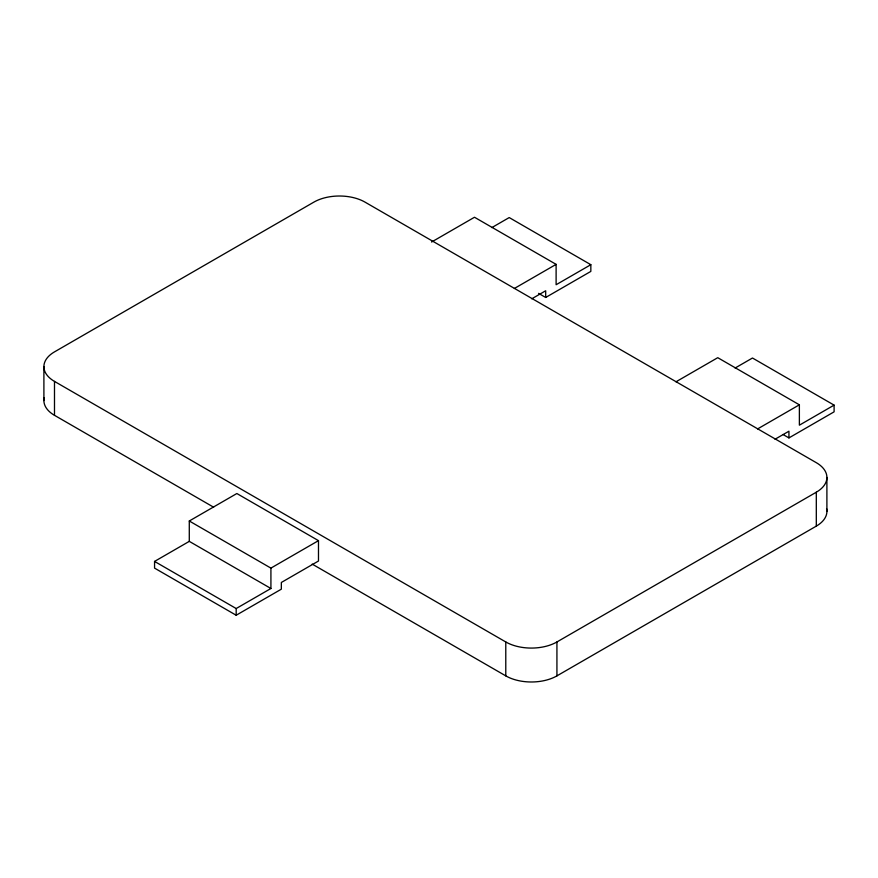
<?xml version="1.0" encoding="UTF-8"?>
<svg xmlns="http://www.w3.org/2000/svg" width="878" height="878" viewBox="0 0 878 878"><rect width="100%" height="100%" fill="white"/><g stroke="black" fill="none" stroke-linecap="round" stroke-linejoin="round"><path stroke-width="1.32" d="M431.57 242.032L474.493 217.25L556.114 264.366L556.114 284.735L590.839 264.695L590.839 271.401L545.688 297.466L538.587 293.373M491.856 227.589L509.218 217.568L590.839 264.695M514.354 288.478L556.114 264.366M531.761 298.805L545.688 290.761L545.688 297.466M189.286 520.994L236.862 493.524L318.484 540.65L318.484 561.02L281.344 582.465L281.344 589.171L236.182 615.237L154.561 568.121L154.561 561.415L189.286 541.364L270.918 588.49L270.918 568.11L189.286 520.994L189.286 541.364M270.918 568.11L318.484 540.65M154.561 561.415L236.182 608.531L270.918 588.49M675.983 381.798L717.754 357.686L799.375 404.813L799.375 425.182L834.1 405.131L834.1 411.837L788.938 437.913L783.022 434.5M735.116 368.036L752.479 358.015L834.1 405.131M757.604 428.925L799.375 404.813M775.011 439.252L788.938 431.208L788.938 437.913M54.491 381.403L505.783 641.961A36.163 20.874 0 0 0 556.926 641.961L816.31 492.207A36.163 20.874 0 0 0 816.31 462.684L365.018 202.127A36.163 20.874 0 0 0 313.874 202.127L54.491 351.88A36.163 20.874 0 0 0 54.491 381.403L54.491 415.316L213.628 507.199M312.206 564.104L505.783 675.873A36.163 20.874 0 0 0 556.926 675.873L816.31 526.12A36.163 20.874 0 0 0 826.593 508.625M826.9 477.445L826.9 511.358M816.31 492.207L816.31 526.12M556.926 641.961L556.926 675.873M505.783 641.961L505.783 675.873M236.182 608.531L236.182 615.237M43.9 366.642L43.9 400.555M54.491 415.316A36.163 20.874 0 0 1 44.207 397.833"/></g></svg>
